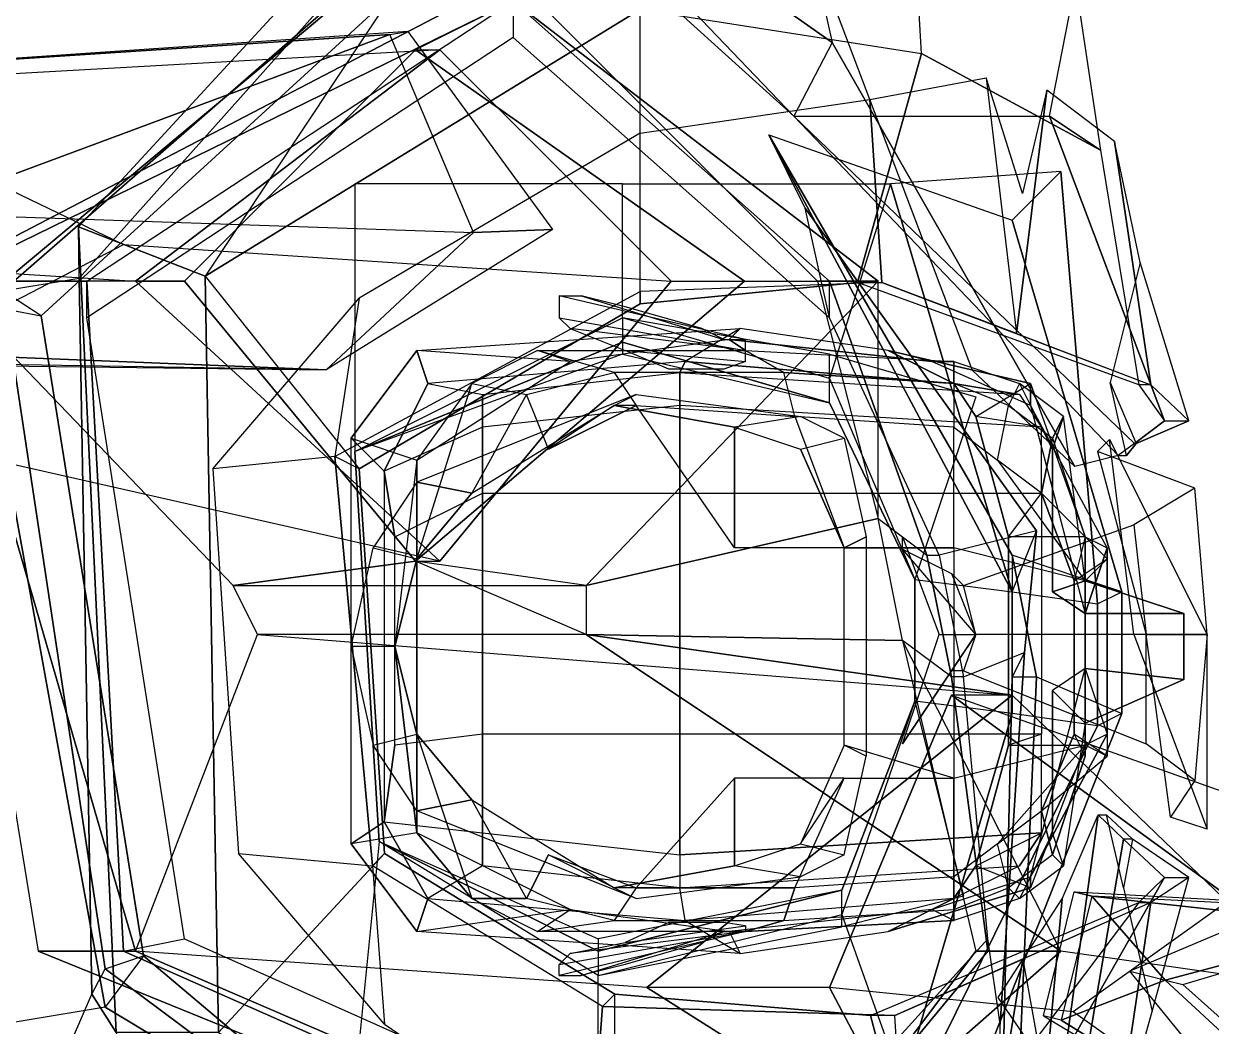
# Model space of a CAD drawing. Extents: x 1102.893 to 1103.621, y 13.654 to 14.249.
# Drawn here: x 1103.0537 to 1103.3645, y 13.8529 to 14.1152 of the extents above; entities that cross this region are included whole.
import ezdxf

# ---------------------------------------------------------------- set-up
doc = ezdxf.new("R2010")
doc.units = 0
doc.layers.get('0').update_dxf_attribs({"linetype": 'CONTINUOUS'})

msp = doc.modelspace()

# ---------------------------------------------------------------- linework, layer by layer
at = {"color": 253}
for points in [[(1102.89266, 14.08972, 0.78839), (1103.04161, 14.04193, 1.08231), (1103.18833, 14.16444, 1.04439), (1103.04799, 14.17622, 0.74012)], [(1103.18833, 14.16444, 1.04439), (1103.04799, 14.17622, 0.74012), (1103.25922, 14.13751, 0.81627), (1103.26527, 14.11027, 0.99198)], [(1103.21509, 14.11887, 1.53058), (1103.23182, 14.16539, 1.5172), (1103.17829, 14.16507, 1.50048), (1103.10119, 14.0491, 1.51402)], [(1103.28869, 14.1074, 1.50717), (1103.28535, 14.16507, 1.50048), (1103.27531, 14.16539, 1.5172), (1103.21509, 14.11887, 1.53058)], [(1103.04161, 14.04193, 1.08231), (1103.05834, 14.03875, 1.13583), (1103.18499, 14.15456, 1.1258), (1103.18833, 14.16444, 1.04439)], [(1103.0483, 14.04528, 1.17263), (1103.06822, 14.04862, 1.34993), (1103.15488, 14.14564, 1.30979), (1103.18499, 14.16444, 1.16929)], [(1103.05834, 14.03875, 1.13583), (1103.0483, 14.04528, 1.17263), (1103.18499, 14.16444, 1.16929), (1103.18499, 14.15456, 1.1258)], [(1103.17829, 14.16507, 1.50048), (1103.10119, 14.0491, 1.51402), (1103.06806, 14.062, 1.44361), (1103.14819, 14.14898, 1.44026)], [(1103.33218, 14.14229, 1.31314), (1103.18499, 14.16444, 1.16929), (1103.25524, 14.091, 1.16259), (1103.32215, 14.091, 1.31648)], [(1103.18499, 14.15456, 1.1258), (1103.18833, 14.16444, 1.04439), (1103.26527, 14.11027, 0.99198), (1103.25524, 14.091, 1.1191)], [(1103.18499, 14.16444, 1.16929), (1103.18499, 14.15456, 1.1258), (1103.25524, 14.091, 1.1191), (1103.25524, 14.091, 1.16259)], [(1103.32549, 14.14898, 1.44361), (1103.33553, 14.08208, 1.43357), (1103.28869, 14.1074, 1.50717), (1103.28535, 14.16507, 1.50048)], [(1103.06822, 14.04862, 1.34993), (1103.06806, 14.062, 1.44361), (1103.14819, 14.14898, 1.44026), (1103.15488, 14.14564, 1.30979)], [(1103.33553, 14.08208, 1.43357), (1103.32215, 14.091, 1.31648), (1103.33218, 14.14229, 1.31314), (1103.32549, 14.14898, 1.44361)], [(1103.25922, 14.13751, 0.81627), (1103.26527, 14.11027, 0.99198), (1103.32884, 13.99932, 0.99549), (1103.30207, 14.02449, 0.88588)], [(1103.10119, 14.0491, 1.51402), (1103.1415, 13.99876, 1.55066), (1103.21509, 14.04193, 1.54062), (1103.21509, 14.11887, 1.53058)], [(1103.21509, 14.04193, 1.54062), (1103.21509, 14.11887, 1.53058), (1103.28869, 14.1074, 1.50717), (1103.27197, 14.04751, 1.52788)], [(1103.26527, 14.11027, 0.99198), (1103.25524, 14.091, 1.1191), (1103.34015, 14.00219, 1.1258), (1103.32884, 13.99932, 0.99549)], [(1103.27197, 14.04751, 1.52788), (1103.28869, 14.1074, 1.50717), (1103.33553, 14.08208, 1.43357), (1103.34556, 14.02066, 1.43357)], [(1103.27834, 14.04751, 1.53425), (1103.27515, 14.0953, 1.52047), (1103.30558, 14.10099, 1.49454), (1103.31354, 14.03409, 1.48391)], [(1103.30558, 14.10099, 1.49454), (1103.31354, 14.03409, 1.48391), (1103.32151, 14.09781, 1.46906), (1103.31514, 14.07073, 1.48499)], [(1103.34875, 14.02066, 1.43357), (1103.33919, 14.08439, 1.43357), (1103.32151, 14.09781, 1.46906), (1103.31354, 14.03409, 1.48391)], [(1103.21509, 14.04512, 1.55336), (1103.21509, 14.08654, 1.53959), (1103.27515, 14.0953, 1.52047), (1103.27834, 14.04751, 1.53425)], [(1103.25524, 14.091, 1.16259), (1103.32215, 14.091, 1.31648), (1103.35225, 14.01127, 1.32652), (1103.34445, 14.00537, 1.17932)], [(1103.25524, 14.091, 1.1191), (1103.25524, 14.091, 1.16259), (1103.34445, 14.00537, 1.17932), (1103.34015, 14.00219, 1.1258)], [(1103.32215, 14.091, 1.31648), (1103.33553, 14.08208, 1.43357), (1103.34556, 14.02066, 1.43357), (1103.35225, 14.01127, 1.32652)], [(1103.07507, 13.85794, 1.07561), (1103.00227, 13.84583, 0.77533), (1102.89266, 14.08972, 0.78839), (1103.04161, 14.04193, 1.08231)], [(1103.1415, 14.04336, 1.5411), (1103.13512, 14.00195, 1.56659), (1103.21509, 14.04512, 1.55336), (1103.21509, 14.08654, 1.53959)], [(1103.33919, 14.08439, 1.43357), (1103.34875, 14.02066, 1.43357), (1103.35863, 14.01127, 1.32652), (1103.34588, 14.05268, 1.32652)], [(1103.1047, 13.85125, 1.5172), (1103.07793, 13.85125, 1.46033), (1103.06806, 14.062, 1.44361), (1103.10119, 14.0491, 1.51402)], [(1103.07793, 13.85125, 1.46033), (1103.07156, 13.86128, 1.35997), (1103.06822, 14.04862, 1.34993), (1103.06806, 14.062, 1.44361)], [(1103.35863, 14.01127, 1.32652), (1103.34588, 14.05268, 1.32652), (1103.33808, 14.0213, 1.17932), (1103.34488, 14.00537, 1.17932)], [(1103.07156, 13.86128, 1.35997), (1103.07507, 13.86797, 1.18936), (1103.0483, 14.04528, 1.17263), (1103.06822, 14.04862, 1.34993)], [(1103.14819, 13.89808, 1.55066), (1103.1047, 13.85125, 1.5172), (1103.10119, 14.0491, 1.51402), (1103.1415, 13.99876, 1.55066)], [(1103.21509, 14.04512, 1.55336), (1103.21509, 14.04193, 1.54062), (1103.27197, 14.04751, 1.52788), (1103.27834, 14.04751, 1.53425)], [(1103.27197, 14.04751, 1.52788), (1103.27834, 14.04751, 1.53425), (1103.34875, 14.02066, 1.43357), (1103.34556, 14.02066, 1.43357)], [(1103.07507, 13.86797, 1.18936), (1103.0851, 13.87132, 1.14587), (1103.05834, 14.03875, 1.13583), (1103.0483, 14.04528, 1.17263)], [(1103.1415, 13.99876, 1.55066), (1103.13512, 14.00195, 1.56659), (1103.21509, 14.04512, 1.55336), (1103.21509, 14.04193, 1.54062)], [(1103.0851, 13.87132, 1.14587), (1103.07507, 13.85794, 1.07561), (1103.04161, 14.04193, 1.08231), (1103.05834, 14.03875, 1.13583)], [(1103.13512, 14.00195, 1.56659), (1103.10326, 13.99876, 1.52835), (1103.1415, 14.04336, 1.5411), (1103.13512, 14.00195, 1.56659)], [(1103.33808, 14.0213, 1.17932), (1103.34488, 14.00537, 1.17932), (1103.34233, 14.00219, 1.1258)], [(1103.34875, 14.02066, 1.43357), (1103.34556, 14.02066, 1.43357), (1103.35225, 14.01127, 1.32652), (1103.35863, 14.01127, 1.32652)], [(1103.35225, 14.01127, 1.32652), (1103.35863, 14.01127, 1.32652), (1103.34488, 14.00537, 1.17932), (1103.34445, 14.00537, 1.17932)], [(1103.34488, 14.00537, 1.17932), (1103.34445, 14.00537, 1.17932), (1103.34015, 14.00219, 1.1258), (1103.34233, 14.00219, 1.1258)], [(1103.13512, 14.00195, 1.56659), (1103.10326, 13.99876, 1.52835), (1103.10995, 13.89808, 1.52835), (1103.145, 13.89489, 1.56659)], [(1103.145, 13.89489, 1.56659), (1103.14819, 13.89808, 1.55066), (1103.1415, 13.99876, 1.55066), (1103.13512, 14.00195, 1.56659)], [(1103.33154, 13.98092, 1.63859), (1103.32868, 13.96945, 1.62999), (1103.32868, 13.9293, 1.62999), (1103.33154, 13.92357, 1.63859)], [(1103.32549, 13.88621, 0.99469), (1103.33489, 13.9082, 1.12914), (1103.31928, 13.79581, 1.1258), (1103.3188, 13.81285, 1.00823)], [(1103.33489, 13.9082, 1.12914), (1103.34158, 13.90182, 1.17932), (1103.32278, 13.79214, 1.17932), (1103.31928, 13.79581, 1.1258)], [(1103.34394, 13.90182, 1.17932), (1103.34158, 13.90182, 1.17932), (1103.33489, 13.9082, 1.12914), (1103.33708, 13.9082, 1.12914)], [(1103.34394, 13.90182, 1.17932), (1103.34158, 13.88908, 1.17932), (1103.33708, 13.9082, 1.12914)], [(1103.34158, 13.90182, 1.17932), (1103.35225, 13.89179, 1.32652), (1103.29873, 13.79772, 1.32986), (1103.32278, 13.79214, 1.17932)], [(1103.35225, 13.89179, 1.32652), (1103.35863, 13.89179, 1.32652), (1103.34394, 13.90182, 1.17932), (1103.34158, 13.90182, 1.17932)], [(1103.34907, 13.85674, 1.32652), (1103.35863, 13.89179, 1.32652), (1103.34394, 13.90182, 1.17932), (1103.34158, 13.88908, 1.17932)], [(1103.2084, 13.79103, 1.53393), (1103.2084, 13.86128, 1.55066), (1103.14819, 13.89808, 1.55066), (1103.1047, 13.85125, 1.5172)], [(1103.10995, 13.89808, 1.52835), (1103.145, 13.89489, 1.56659), (1103.145, 13.89489, 1.56659), (1103.14819, 13.85348, 1.5411)], [(1103.2084, 13.86128, 1.55066), (1103.20522, 13.8581, 1.56021), (1103.145, 13.89489, 1.56659), (1103.14819, 13.89808, 1.55066)], [(1103.145, 13.89489, 1.56659), (1103.14819, 13.85348, 1.5411), (1103.20203, 13.81668, 1.54428), (1103.20522, 13.8581, 1.56021)], [(1103.35225, 13.89179, 1.32652), (1103.34556, 13.88526, 1.43357), (1103.282, 13.80106, 1.43357), (1103.29873, 13.79772, 1.32986)], [(1103.34875, 13.88526, 1.43357), (1103.33919, 13.82154, 1.43357), (1103.34907, 13.85674, 1.32652), (1103.35863, 13.89179, 1.32652)], [(1103.34875, 13.88526, 1.43357), (1103.34556, 13.88526, 1.43357), (1103.35225, 13.89179, 1.32652), (1103.35863, 13.89179, 1.32652)], [(1103.30876, 13.86041, 0.92714), (1103.32549, 13.88621, 0.99469), (1103.3188, 13.81285, 1.00823), (1103.35369, 13.79485, 0.84128)], [(1103.34556, 13.88526, 1.43357), (1103.282, 13.80106, 1.43357), (1103.29204, 13.79294, 1.50717), (1103.27531, 13.85571, 1.53106)], [(1103.34556, 13.88526, 1.43357), (1103.34875, 13.88526, 1.43357), (1103.28168, 13.85571, 1.53743), (1103.27531, 13.85571, 1.53106)], [(1103.33919, 13.82154, 1.43357), (1103.34875, 13.88526, 1.43357), (1103.31522, 13.87048, 1.4855), (1103.32637, 13.80835, 1.46161)], [(1103.2084, 13.77781, 1.09234), (1103.19502, 13.7786, 1.13918), (1103.0851, 13.87132, 1.14587), (1103.07507, 13.85794, 1.07561)], [(1103.19502, 13.7786, 1.13918), (1103.17829, 13.79103, 1.18267), (1103.07507, 13.86797, 1.18936), (1103.0851, 13.87132, 1.14587)], [(1103.28487, 13.80473, 1.51832), (1103.28168, 13.85571, 1.53743), (1103.31522, 13.87048, 1.4855), (1103.30406, 13.80198, 1.49665)], [(1103.30406, 13.80198, 1.49665), (1103.31522, 13.87048, 1.4855), (1103.32637, 13.80835, 1.46161), (1103.31044, 13.83703, 1.48232)], [(1103.17829, 13.79103, 1.18267), (1103.02645, 13.75758, 1.38673), (1103.07156, 13.86128, 1.35997), (1103.07507, 13.86797, 1.18936)], [(1103.07793, 13.85125, 1.46033), (1103.09728, 13.75088, 1.49757), (1103.02645, 13.75758, 1.38673), (1103.07156, 13.86128, 1.35997)], [(1103.28168, 13.85571, 1.53743), (1103.27531, 13.85571, 1.53106), (1103.2084, 13.86128, 1.55066), (1103.20522, 13.8581, 1.56021)], [(1103.27531, 13.85571, 1.53106), (1103.29204, 13.79294, 1.50717), (1103.2084, 13.79103, 1.53393), (1103.2084, 13.86128, 1.55066)], [(1103.19773, 13.77876, 0.73996), (1103.2084, 13.77781, 1.09234), (1103.07507, 13.85794, 1.07561), (1103.00227, 13.84583, 0.77533)], [(1103.20522, 13.8581, 1.56021), (1103.20203, 13.81668, 1.54428), (1103.28487, 13.80473, 1.51832), (1103.28168, 13.85571, 1.53743)]]:
    msp.add_3dface(points, dxfattribs=at)
at = {"color": 8}
for points in [[(1103.1818, 14.12748, 0.92714), (1103.1818, 14.1211, 0.84749), (1103.03205, 14.04783, 0.84112), (1103.02887, 14.04783, 0.93033)], [(1103.1818, 14.1211, 1.01635), (1103.1818, 14.12748, 0.92714), (1103.02887, 14.04783, 0.93033), (1103.07029, 14.04783, 1.02273)], [(1103.27738, 14.04783, 0.83475), (1103.26145, 14.04783, 0.92396), (1103.1818, 14.12748, 0.92714), (1103.1818, 14.1211, 0.84749)], [(1103.26145, 14.04783, 0.92396), (1103.26464, 14.04783, 0.99724), (1103.1818, 14.1211, 1.01635), (1103.1818, 14.12748, 0.92714)], [(1103.1818, 14.1211, 0.84749), (1103.15631, 14.10836, 0.49384), (1103.09578, 14.04783, 0.51933), (1103.03205, 14.04783, 0.84112)], [(1103.07029, 14.03827, 1.07689), (1103.07029, 14.04783, 1.02273), (1103.1818, 14.1211, 1.01635), (1103.1818, 14.11155, 1.06733)], [(1103.24233, 14.04783, 0.51296), (1103.27738, 14.04783, 0.83475), (1103.1818, 14.1211, 0.84749), (1103.15631, 14.10836, 0.49384)], [(1103.1818, 14.1211, 1.01635), (1103.1818, 14.11155, 1.06733), (1103.26464, 14.03827, 1.06096), (1103.26464, 14.04783, 0.99724)], [(1102.97406, 14.10084, 0.03266), (1102.96743, 14.08275, 0.07328), (1103.02366, 14.06564, 0.09956), (1103.14953, 14.11231, 0.01513)], [(1103.14953, 14.11231, 0.01513), (1103.15424, 14.11311, -0.00159), (1102.97406, 14.10084, 0.01832), (1102.97406, 14.10084, 0.03266)], [(1103.02366, 14.06564, 0.09956), (1103.02366, 14.06564, 0.09956), (1103.17147, 14.06057, 0.03106), (1103.14953, 14.11231, 0.01513)], [(1103.17147, 14.06057, 0.03106), (1103.14953, 14.11231, 0.01513), (1103.15424, 14.11311, -0.00159), (1103.19211, 14.06137, -0.00159)], [(1103.16268, 14.10836, 0.47791), (1102.99382, 14.0988, 0.10195), (1102.9301, 14.05738, 0.137), (1103.08303, 14.04783, 0.50658)], [(1103.07985, 14.05738, 0.08602), (1103.22322, 14.04783, 0.41737), (1103.16268, 14.10836, 0.47791), (1102.99382, 14.0988, 0.10195)], [(1103.15631, 14.10836, 0.49384), (1103.16268, 14.10836, 0.47791), (1103.08303, 14.04783, 0.50658), (1103.09578, 14.04783, 0.51933)], [(1103.22322, 14.04783, 0.41737), (1103.24233, 14.04783, 0.51296), (1103.15631, 14.10836, 0.49384), (1103.16268, 14.10836, 0.47791)], [(1103.13291, 14.02465, 0.02549), (1102.97623, 14.03092, 0.07328), (1103.02366, 14.06564, 0.09956), (1103.17147, 14.06057, 0.03106)], [(1103.17147, 14.06057, 0.03106), (1103.19211, 14.06137, -0.00159), (1103.13291, 14.02465, -0.0008), (1103.13291, 14.02465, 0.02549)], [(1103.16268, 13.97455, 0.47791), (1102.99382, 14.01278, 0.10195), (1102.9301, 14.05738, 0.137), (1103.08303, 14.04783, 0.50658)], [(1103.07985, 14.05738, 0.08602), (1103.22322, 14.04783, 0.41737), (1103.16268, 13.97455, 0.47791), (1102.99382, 14.01278, 0.10195)], [(1103.02887, 14.04783, 0.93033), (1103.05754, 13.87259, 0.90484), (1103.08303, 13.87259, 0.81563), (1103.03205, 14.04783, 0.84112)], [(1103.07985, 13.87259, 0.99087), (1103.07029, 14.04783, 1.02273), (1103.02887, 14.04783, 0.93033), (1103.05754, 13.87259, 0.90484)], [(1103.10852, 13.96817, 0.7774), (1103.15631, 13.97455, 0.49384), (1103.09578, 14.04783, 0.51933), (1103.03205, 14.04783, 0.84112)], [(1103.03205, 14.04783, 0.84112), (1103.08303, 13.87259, 0.81563), (1103.11489, 13.95543, 0.7774), (1103.10852, 13.96817, 0.7774)], [(1103.07985, 13.87259, 0.99087), (1103.09578, 13.87578, 1.07052), (1103.07029, 14.03827, 1.07689), (1103.07029, 14.04783, 1.02273)], [(1103.15631, 13.97455, 0.49384), (1103.16268, 13.97455, 0.47791), (1103.08303, 14.04783, 0.50658), (1103.09578, 14.04783, 0.51933)], [(1103.24233, 14.04783, 0.51296), (1103.27738, 14.04783, 0.83475), (1103.20092, 13.96817, 0.7774), (1103.15631, 13.97455, 0.49384)], [(1103.22322, 14.04783, 0.41737), (1103.24233, 14.04783, 0.51296), (1103.15631, 13.97455, 0.49384), (1103.16268, 13.97455, 0.47791)], [(1103.27738, 13.9857, 0.85864), (1103.27738, 14.04783, 0.83475), (1103.20092, 13.96817, 0.7774)], [(1103.27738, 13.9857, 0.85864), (1103.27738, 14.04783, 0.83475), (1103.26145, 14.04783, 0.92396)], [(1103.26145, 14.04783, 0.92396), (1103.27738, 13.9857, 0.85864), (1103.29013, 13.97614, 0.96538), (1103.26464, 14.04783, 0.99724)], [(1103.26464, 14.03827, 1.06096), (1103.26464, 14.04783, 0.99724), (1103.29013, 13.97614, 0.96538), (1103.29331, 13.97614, 1.0514)], [(1103.13291, 14.02465, -0.0008), (1103.13291, 14.02465, 0.02549), (1102.90396, 14.02834, 0.03744), (1102.89925, 14.02754, 0.01832)], [(1102.90396, 14.02834, 0.03744), (1102.97623, 14.03092, 0.07328), (1103.13291, 14.02465, 0.02549)], [(1103.33473, 14.00322, 1.17247), (1103.34747, 13.95543, 1.17247), (1103.34429, 13.95543, 1.11512), (1103.33792, 14.00641, 1.11512)], [(1103.34429, 13.95543, 1.11512), (1103.33792, 14.00641, 1.11512), (1103.36341, 13.95543, 1.06096)], [(1103.36341, 13.95543, 1.29991), (1103.36022, 13.99366, 1.29991), (1103.33473, 14.00322, 1.17247), (1103.34747, 13.95543, 1.17247)], [(1103.34429, 13.9841, 1.43691), (1103.34747, 13.95543, 1.43691), (1103.36341, 13.95543, 1.29991), (1103.36022, 13.99366, 1.29991)], [(1103.28375, 13.95384, 0.85864), (1103.27738, 13.9857, 0.85864), (1103.20092, 13.96817, 0.7774), (1103.20092, 13.95543, 0.7774)], [(1103.29013, 13.97614, 0.96538), (1103.2965, 13.94428, 0.96538), (1103.28375, 13.95384, 0.85864), (1103.27738, 13.9857, 0.85864)], [(1103.30287, 13.95543, 1.52612), (1103.29968, 13.96817, 1.52931), (1103.34429, 13.9841, 1.43691), (1103.34747, 13.95543, 1.43691)], [(1103.28375, 13.98092, 1.57391), (1103.29331, 13.95543, 1.57391), (1103.30287, 13.95543, 1.56117), (1103.28375, 13.97773, 1.56117)], [(1103.30287, 13.95543, 1.56117), (1103.28375, 13.97773, 1.56117), (1103.2965, 13.97136, 1.53568), (1103.30287, 13.95543, 1.53887)], [(1103.29013, 13.97614, 0.96538), (1103.29331, 13.97614, 1.0514), (1103.29968, 13.94428, 1.04821), (1103.2965, 13.94428, 0.96538)], [(1103.20092, 13.95543, 0.7774), (1103.15631, 13.97455, 0.49384), (1103.10852, 13.96817, 0.7774), (1103.20092, 13.96817, 0.7774)], [(1103.2965, 13.97136, 1.53568), (1103.30287, 13.95543, 1.53887), (1103.30287, 13.95543, 1.52612), (1103.29968, 13.96817, 1.52931)], [(1103.20092, 13.95543, 0.7774), (1103.11489, 13.95543, 0.7774), (1103.10852, 13.96817, 0.7774), (1103.20092, 13.96817, 0.7774)], [(1103.11489, 13.95543, 0.7774), (1103.31243, 13.9395, 0.49703), (1103.21685, 13.86303, 0.53844), (1103.08303, 13.87259, 0.81563)], [(1103.31243, 13.9395, 0.49703), (1103.20092, 13.95543, 0.7774), (1103.11489, 13.95543, 0.7774), (1103.31243, 13.9395, 0.49703)], [(1103.39208, 13.86303, 0.50021), (1103.32517, 13.87259, 0.81563), (1103.20092, 13.95543, 0.7774), (1103.31243, 13.9395, 0.49703)], [(1103.20092, 13.95543, 0.7774), (1103.20092, 13.95543, 0.7774), (1103.32517, 13.87259, 0.81563), (1103.28375, 13.95384, 0.85864)], [(1103.30287, 13.95543, 1.56117), (1103.28375, 13.92676, 1.56117), (1103.2965, 13.94587, 1.53568), (1103.30287, 13.95543, 1.53887)], [(1103.28375, 13.92676, 1.57391), (1103.29331, 13.95543, 1.57391), (1103.30287, 13.95543, 1.56117), (1103.28375, 13.92676, 1.56117)], [(1103.28375, 13.95384, 0.85864), (1103.30287, 13.87259, 0.90484), (1103.30606, 13.87259, 0.97812), (1103.2965, 13.94428, 0.96538)], [(1103.32517, 13.87259, 0.81563), (1103.28375, 13.95384, 0.85864), (1103.30287, 13.87259, 0.90484)], [(1103.2965, 13.94587, 1.53568), (1103.30287, 13.95543, 1.53887), (1103.30287, 13.95543, 1.52612), (1103.29968, 13.94587, 1.52931)], [(1103.30287, 13.95543, 1.52612), (1103.29968, 13.94587, 1.52931), (1103.34747, 13.92676, 1.43691), (1103.34747, 13.95543, 1.43691)], [(1103.35385, 13.90764, 1.17247), (1103.34747, 13.95543, 1.17247), (1103.34429, 13.95543, 1.11512), (1103.36341, 13.90445, 1.11512)], [(1103.34429, 13.95543, 1.11512), (1103.36341, 13.90445, 1.11512), (1103.36341, 13.95543, 1.06096)], [(1103.36341, 13.95543, 1.29991), (1103.36022, 13.9172, 1.29991), (1103.35385, 13.90764, 1.17247), (1103.34747, 13.95543, 1.17247)], [(1103.34747, 13.92676, 1.43691), (1103.34747, 13.95543, 1.43691), (1103.36341, 13.95543, 1.29991), (1103.36022, 13.9172, 1.29991)], [(1103.29968, 13.94428, 1.04821), (1103.2965, 13.94428, 0.96538), (1103.30606, 13.87259, 0.97812), (1103.30606, 13.87578, 1.0514)], [(1103.31243, 13.9395, 0.49703), (1103.2965, 13.9395, 0.48428), (1103.26464, 13.86303, 0.34409), (1103.21685, 13.86303, 0.53844)], [(1103.2965, 13.9395, 0.48428), (1103.39527, 13.90445, 0.09558), (1103.32836, 13.85666, 0.07647), (1103.26464, 13.86303, 0.34409)], [(1103.47173, 13.85666, 0.12744), (1103.40164, 13.86303, 0.46198), (1103.2965, 13.9395, 0.48428), (1103.39527, 13.90445, 0.09558)], [(1103.40164, 13.86303, 0.46198), (1103.39208, 13.86303, 0.50021), (1103.31243, 13.9395, 0.49703), (1103.2965, 13.9395, 0.48428)], [(1103.33328, 13.88697, 0.03425), (1103.32524, 13.85449, 0.03425), (1103.3206, 13.85564, 0.01513), (1103.32864, 13.88812, 0.01513)], [(1103.35245, 13.86499, 0.08443), (1103.35245, 13.86499, 0.08443), (1103.33328, 13.88697, 0.03425), (1103.32524, 13.85449, 0.03425)], [(1103.56511, 13.87528, 0.01513), (1103.56511, 13.87528, 0.04142), (1103.33328, 13.88697, 0.03425), (1103.32864, 13.88812, 0.01513)], [(1103.33328, 13.88697, 0.03425), (1103.35245, 13.86499, 0.08443), (1103.40516, 13.87902, 0.07009), (1103.33328, 13.88697, 0.03425)], [(1103.33328, 13.88697, 0.03425), (1103.40516, 13.87902, 0.07009), (1103.56511, 13.87528, 0.04142)], [(1103.34317, 13.86729, 0.18479), (1103.35709, 13.86384, 0.09877), (1103.40227, 13.87728, 0.08921), (1103.38718, 13.88593, 0.18957)], [(1103.40227, 13.87728, 0.08921), (1103.40516, 13.87902, 0.07009), (1103.35245, 13.86499, 0.08443), (1103.35709, 13.86384, 0.09877)], [(1103.24552, 13.80887, 1.06414), (1103.24552, 13.79931, 0.97812), (1103.07985, 13.87259, 0.99087), (1103.09578, 13.87578, 1.07052)], [(1103.30606, 13.87259, 0.97812), (1103.30606, 13.87578, 1.0514), (1103.24552, 13.80887, 1.06414), (1103.24552, 13.79931, 0.97812)], [(1103.24552, 13.79931, 0.97812), (1103.24552, 13.79613, 0.91121), (1103.05754, 13.87259, 0.90484), (1103.07985, 13.87259, 0.99087)], [(1103.24552, 13.79613, 0.91121), (1103.24552, 13.8025, 0.81245), (1103.08303, 13.87259, 0.81563), (1103.05754, 13.87259, 0.90484)], [(1103.24552, 13.8025, 0.81245), (1103.31243, 13.8025, 0.49703), (1103.21685, 13.86303, 0.53844), (1103.08303, 13.87259, 0.81563)], [(1103.30287, 13.87259, 0.90484), (1103.30606, 13.87259, 0.97812), (1103.24552, 13.79931, 0.97812), (1103.24552, 13.79613, 0.91121)], [(1103.32517, 13.87259, 0.81563), (1103.30287, 13.87259, 0.90484), (1103.24552, 13.79613, 0.91121), (1103.24552, 13.8025, 0.81245)], [(1103.39208, 13.86303, 0.50021), (1103.32517, 13.87259, 0.81563), (1103.24552, 13.8025, 0.81245), (1103.31243, 13.8025, 0.49703)], [(1103.34317, 13.86729, 0.18479), (1103.35709, 13.86384, 0.09877), (1103.39136, 13.8332, 0.08921), (1103.3734, 13.83026, 0.18957)], [(1103.35245, 13.86499, 0.08443), (1103.32524, 13.85449, 0.03425), (1103.39779, 13.80946, 0.02947), (1103.39253, 13.82799, 0.07009)], [(1103.39136, 13.8332, 0.08921), (1103.39253, 13.82799, 0.07009), (1103.35245, 13.86499, 0.08443), (1103.35709, 13.86384, 0.09877)], [(1103.31243, 13.8025, 0.49703), (1103.2965, 13.8025, 0.48428), (1103.26464, 13.86303, 0.34409), (1103.21685, 13.86303, 0.53844)], [(1103.2965, 13.8025, 0.48428), (1103.39527, 13.80887, 0.09558), (1103.32836, 13.85666, 0.07647), (1103.26464, 13.86303, 0.34409)], [(1103.47173, 13.85666, 0.12744), (1103.40164, 13.86303, 0.46198), (1103.2965, 13.8025, 0.48428), (1103.39527, 13.80887, 0.09558)], [(1103.40164, 13.86303, 0.46198), (1103.39208, 13.86303, 0.50021), (1103.31243, 13.8025, 0.49703), (1103.2965, 13.8025, 0.48428)], [(1103.39779, 13.80946, 0.01513), (1103.39779, 13.80946, 0.02947), (1103.32524, 13.85449, 0.03425), (1103.3206, 13.85564, 0.01513)]]:
    msp.add_3dface(points, dxfattribs=at)
at = {"color": 7}
for points in [[(1103.24871, 14.08606, 1.16929), (1103.31243, 14.06376, 1.31584), (1103.3411, 13.96658, 1.3254), (1103.31243, 13.97614, 1.18522)], [(1103.25827, 14.06694, 1.07052), (1103.24871, 14.08606, 1.12787), (1103.31243, 13.96658, 1.13424), (1103.3188, 13.98251, 1.07689)], [(1103.24871, 14.08606, 1.12787), (1103.24871, 14.08606, 1.16929), (1103.31243, 13.97614, 1.18522), (1103.31243, 13.96658, 1.13424)], [(1103.32517, 14.0765, 1.42736), (1103.28057, 14.07331, 1.49745), (1103.31243, 13.96658, 1.49745), (1103.33473, 13.96339, 1.42736)], [(1103.31243, 14.06376, 1.31584), (1103.32517, 14.0765, 1.42736), (1103.33473, 13.96339, 1.42736), (1103.3411, 13.96658, 1.3254)], [(1103.21047, 14.03827, 1.52931), (1103.21047, 14.07331, 1.51975), (1103.14038, 14.07331, 1.49745), (1103.14038, 14.00322, 1.53887)], [(1103.21047, 14.03827, 1.52931), (1103.21047, 14.07331, 1.51975), (1103.28057, 14.07331, 1.49745), (1103.26464, 14.02234, 1.52931)], [(1103.28057, 14.07331, 1.49745), (1103.26464, 14.02234, 1.52931), (1103.28694, 13.96977, 1.52931), (1103.31243, 13.96658, 1.49745)], [(1103.26464, 14.03827, 1.06096), (1103.25827, 14.06694, 1.07052), (1103.3188, 13.98251, 1.07689), (1103.29331, 13.97614, 1.0514)], [(1103.14038, 14.00322, 1.58985), (1103.14038, 14.00322, 1.54843), (1103.21047, 14.03827, 1.54205), (1103.21047, 14.02871, 1.58666)], [(1103.21047, 14.03827, 1.52931), (1103.21047, 14.0319, 1.5548), (1103.14038, 14.00322, 1.54843), (1103.14038, 14.00322, 1.53887)], [(1103.21047, 14.03827, 1.54205), (1103.21047, 14.02871, 1.58666), (1103.26464, 14.01596, 1.58347), (1103.26464, 14.02871, 1.5325)], [(1103.26464, 14.01596, 1.54843), (1103.26464, 14.02234, 1.52931), (1103.21047, 14.03827, 1.52931), (1103.21047, 14.0319, 1.5548)], [(1103.14038, 14.00322, 1.58985), (1103.14038, 14.00322, 1.54843), (1103.21047, 14.0319, 1.5548), (1103.21047, 14.02871, 1.58666)], [(1103.21047, 14.0319, 1.5548), (1103.21047, 14.02871, 1.58666), (1103.26464, 14.01596, 1.58347), (1103.26464, 14.01596, 1.54843)], [(1103.26464, 14.01596, 1.58347), (1103.26464, 14.02871, 1.5325), (1103.30287, 14.01756, 1.51975), (1103.28694, 13.96977, 1.58029)], [(1103.28694, 13.96977, 1.52931), (1103.28694, 13.96977, 1.54843), (1103.26464, 14.01596, 1.54843), (1103.26464, 14.02234, 1.52931)], [(1103.26464, 14.01596, 1.58347), (1103.26464, 14.01596, 1.54843), (1103.28694, 13.96977, 1.54843), (1103.28694, 13.96977, 1.58029)], [(1103.14675, 13.90127, 1.54843), (1103.14675, 13.90127, 1.58985), (1103.14038, 14.00322, 1.58985), (1103.14038, 14.00322, 1.54843)], [(1103.14038, 14.00322, 1.54843), (1103.14038, 14.00322, 1.53887), (1103.14675, 13.90127, 1.53887), (1103.14675, 13.90127, 1.54843)], [(1103.3188, 13.98251, 1.07689), (1103.29331, 13.97614, 1.0514), (1103.29968, 13.94428, 1.04821), (1103.31561, 13.95065, 1.06096)], [(1103.31243, 13.96658, 1.13424), (1103.3188, 13.98251, 1.07689), (1103.31561, 13.95065, 1.06096), (1103.31243, 13.94428, 1.13742)], [(1103.3411, 13.96658, 1.3254), (1103.31243, 13.97614, 1.18522), (1103.3188, 13.94428, 1.18522), (1103.3411, 13.93472, 1.3254)], [(1103.31243, 13.97614, 1.18522), (1103.31243, 13.96658, 1.13424), (1103.31243, 13.94428, 1.13742), (1103.3188, 13.94428, 1.18522)], [(1103.28694, 13.96977, 1.54843), (1103.28694, 13.96977, 1.58029), (1103.28694, 13.93791, 1.58029), (1103.28694, 13.93791, 1.54843)], [(1103.28694, 13.96977, 1.52931), (1103.31243, 13.96658, 1.49745), (1103.31243, 13.93472, 1.49745), (1103.28694, 13.93791, 1.52931)], [(1103.28694, 13.93791, 1.54843), (1103.28694, 13.93791, 1.52931), (1103.28694, 13.96977, 1.52931), (1103.28694, 13.96977, 1.54843)], [(1103.31243, 13.96658, 1.49745), (1103.33473, 13.96339, 1.42736), (1103.33473, 13.93153, 1.42736), (1103.31243, 13.93472, 1.49745)], [(1103.33473, 13.96339, 1.42736), (1103.3411, 13.96658, 1.3254), (1103.3411, 13.93472, 1.3254), (1103.33473, 13.93153, 1.42736)], [(1103.29968, 13.94428, 1.04821), (1103.31561, 13.95065, 1.06096), (1103.30924, 13.85348, 1.07689), (1103.30606, 13.87578, 1.0514)], [(1103.31561, 13.95065, 1.06096), (1103.31243, 13.94428, 1.13742), (1103.30924, 13.80887, 1.13424), (1103.30924, 13.85348, 1.07689)], [(1103.3188, 13.94428, 1.18522), (1103.3411, 13.93472, 1.3254), (1103.29013, 13.80568, 1.32859), (1103.31243, 13.79931, 1.18522)], [(1103.31243, 13.94428, 1.13742), (1103.3188, 13.94428, 1.18522), (1103.31243, 13.79931, 1.18522), (1103.30924, 13.80887, 1.13424)], [(1103.28694, 13.93791, 1.58029), (1103.28694, 13.93791, 1.54843), (1103.26782, 13.88852, 1.54843), (1103.26782, 13.88852, 1.58347)], [(1103.28694, 13.93791, 1.58029), (1103.29968, 13.88693, 1.51975), (1103.26782, 13.87896, 1.5325), (1103.26782, 13.88852, 1.58347)], [(1103.31243, 13.93472, 1.49745), (1103.28694, 13.93791, 1.52931), (1103.26782, 13.88215, 1.52931), (1103.28375, 13.83755, 1.49745)], [(1103.26782, 13.88215, 1.52931), (1103.26782, 13.88852, 1.54843), (1103.28694, 13.93791, 1.54843), (1103.28694, 13.93791, 1.52931)], [(1103.33473, 13.93153, 1.42736), (1103.31243, 13.93472, 1.49745), (1103.28375, 13.83755, 1.49745), (1103.2742, 13.80887, 1.42736)], [(1103.3411, 13.93472, 1.3254), (1103.33473, 13.93153, 1.42736), (1103.2742, 13.80887, 1.42736), (1103.29013, 13.80568, 1.32859)], [(1103.14675, 13.90127, 1.53887), (1103.14038, 13.83755, 1.49745), (1103.2041, 13.83755, 1.52294), (1103.2041, 13.86622, 1.53887)], [(1103.2041, 13.87578, 1.58666), (1103.2041, 13.87259, 1.55161), (1103.14675, 13.90127, 1.54843), (1103.14675, 13.90127, 1.58985)], [(1103.2041, 13.87578, 1.58666), (1103.2041, 13.86622, 1.53887), (1103.14675, 13.90127, 1.54843), (1103.14675, 13.90127, 1.58985)], [(1103.14675, 13.90127, 1.53887), (1103.14675, 13.90127, 1.54843), (1103.2041, 13.87259, 1.55161), (1103.2041, 13.86622, 1.53887)], [(1103.26782, 13.88852, 1.54843), (1103.26782, 13.88852, 1.58347), (1103.2041, 13.87578, 1.58666), (1103.2041, 13.87259, 1.55161)], [(1103.26782, 13.87896, 1.5325), (1103.26782, 13.88852, 1.58347), (1103.2041, 13.87578, 1.58666), (1103.2041, 13.86622, 1.53887)], [(1103.2041, 13.87259, 1.55161), (1103.2041, 13.86622, 1.53887), (1103.26782, 13.88215, 1.52931), (1103.26782, 13.88852, 1.54843)], [(1103.26782, 13.88215, 1.52931), (1103.28375, 13.83755, 1.49745), (1103.2041, 13.83755, 1.52294), (1103.2041, 13.86622, 1.53887)]]:
    msp.add_3dface(points, dxfattribs=at)
at = {"color": 0, "linetype": 'BYBLOCK'}
for points in [[(1103.24265, 14.03253, 1.70741), (1103.19391, 14.044, 1.70741), (1103.19391, 14.03827, 1.69307), (1103.24265, 14.02966, 1.69307)], [(1103.19964, 14.044, 1.71888), (1103.23692, 14.03253, 1.71601), (1103.24265, 14.03253, 1.70741), (1103.19391, 14.044, 1.70741)], [(1103.23118, 14.0354, 1.72462), (1103.21111, 14.04113, 1.72462), (1103.19964, 14.044, 1.71888), (1103.23692, 14.03253, 1.71601)], [(1103.19391, 14.03827, 1.69307), (1103.24265, 14.02966, 1.69307), (1103.24265, 14.02966, 1.6816), (1103.19677, 14.0354, 1.6816)], [(1103.24265, 14.02966, 1.6816), (1103.19677, 14.0354, 1.6816), (1103.21111, 14.02966, 1.66727), (1103.24265, 14.0268, 1.66727)], [(1103.23835, 14.03253, 1.72175), (1103.2914, 14.0268, 1.71601), (1103.27993, 14.02966, 1.74469), (1103.24122, 14.0354, 1.74469)], [(1103.18817, 14.02966, 1.68447), (1103.24265, 14.02966, 1.68447), (1103.23835, 14.03253, 1.72175), (1103.19677, 14.0268, 1.72175)], [(1103.24265, 14.02966, 1.68447), (1103.29714, 14.0268, 1.68447), (1103.2914, 14.0268, 1.71601), (1103.23835, 14.03253, 1.72175)], [(1103.25269, 14.02393, 1.6558), (1103.20824, 14.02393, 1.6558), (1103.18817, 14.02966, 1.68447), (1103.24265, 14.02966, 1.68447)], [(1103.21111, 14.02966, 1.66727), (1103.24265, 14.0268, 1.66727), (1103.23692, 14.02482, 1.65866), (1103.22258, 14.02482, 1.65866)], [(1103.29714, 14.02106, 1.6558), (1103.25269, 14.02393, 1.6558), (1103.24265, 14.02966, 1.68447), (1103.29714, 14.0268, 1.68447)], [(1103.27993, 14.02966, 1.74469), (1103.29714, 14.02106, 1.78483), (1103.30287, 14.01246, 1.7963), (1103.31721, 14.02106, 1.74469)], [(1103.31721, 14.01533, 1.71601), (1103.2914, 14.0268, 1.71601), (1103.27993, 14.02966, 1.74469), (1103.31721, 14.02106, 1.74469)], [(1103.29714, 14.0268, 1.68447), (1103.31434, 14.02106, 1.68447), (1103.31721, 14.01533, 1.71601), (1103.2914, 14.0268, 1.71601)], [(1103.31147, 14.01533, 1.6558), (1103.29714, 14.02106, 1.6558), (1103.29714, 14.0268, 1.68447), (1103.31434, 14.02106, 1.68447)], [(1103.21398, 14.01533, 1.62139), (1103.19104, 14.00386, 1.62139), (1103.1853, 14.0182, 1.6558), (1103.20824, 14.02393, 1.6558)], [(1103.21398, 14.01533, 1.62139), (1103.25556, 14.01246, 1.62139), (1103.25269, 14.02393, 1.6558), (1103.20824, 14.02393, 1.6558)], [(1103.25269, 14.02393, 1.6558), (1103.29714, 14.02106, 1.6558), (1103.29714, 14.00959, 1.62139), (1103.25556, 14.01246, 1.62139)], [(1103.15663, 13.97518, 1.56404), (1103.17097, 14.02106, 1.67587), (1103.15663, 14.00099, 1.69307), (1103.15089, 13.95224, 1.56404)], [(1103.1853, 14.0182, 1.6558), (1103.17097, 13.99239, 1.56404), (1103.15663, 13.97518, 1.56404), (1103.17097, 14.02106, 1.67587)], [(1103.29714, 14.00959, 1.62139), (1103.3086, 14.00099, 1.62139), (1103.31147, 14.01533, 1.6558), (1103.29714, 14.02106, 1.6558)], [(1103.30287, 14.01246, 1.7963), (1103.31721, 14.02106, 1.74469), (1103.33154, 13.98092, 1.75042), (1103.31147, 13.98092, 1.7963)], [(1103.32581, 14.01246, 1.67587), (1103.31434, 14.02106, 1.68447), (1103.31147, 14.01533, 1.6558), (1103.32294, 14.00673, 1.6558)], [(1103.31721, 14.01533, 1.71601), (1103.32294, 14.00386, 1.70741), (1103.32581, 14.01246, 1.67587), (1103.31434, 14.02106, 1.68447)], [(1103.31721, 14.01533, 1.71601), (1103.31721, 14.02106, 1.74469), (1103.33154, 13.98092, 1.75042), (1103.33728, 13.97805, 1.72175)], [(1103.20824, 14.01533, 1.56404), (1103.21398, 14.0182, 1.53536), (1103.15663, 13.99526, 1.53536), (1103.17097, 13.99239, 1.56404)], [(1103.20824, 14.01533, 1.56404), (1103.19104, 14.00386, 1.62139), (1103.1853, 14.0182, 1.6558), (1103.17097, 13.99239, 1.56404)], [(1103.25699, 14.01246, 1.53536), (1103.23979, 14.00959, 1.56404), (1103.20824, 14.01533, 1.56404), (1103.21398, 14.0182, 1.53536)], [(1103.21398, 14.01533, 1.62139), (1103.20824, 14.01533, 1.56404), (1103.20824, 14.01533, 1.56404), (1103.19104, 14.00386, 1.62139)], [(1103.23979, 14.00959, 1.56404), (1103.23979, 13.97805, 1.60418), (1103.21398, 14.01533, 1.62139), (1103.20824, 14.01533, 1.56404)], [(1103.21398, 14.01533, 1.62139), (1103.25556, 14.01246, 1.62139), (1103.26846, 13.97805, 1.60132), (1103.23979, 13.97805, 1.60418)], [(1103.31147, 14.01533, 1.6558), (1103.32294, 14.00673, 1.6558), (1103.32007, 13.99239, 1.62425), (1103.3086, 14.00099, 1.62139)], [(1103.33154, 13.96085, 1.71315), (1103.33728, 13.97805, 1.72175), (1103.31721, 14.01533, 1.71601), (1103.33154, 13.96085, 1.71315)], [(1103.25699, 14.00386, 1.56404), (1103.26846, 14.00673, 1.53536), (1103.25699, 14.01246, 1.53536), (1103.23979, 14.00959, 1.56404)], [(1103.29714, 14.00959, 1.62139), (1103.25556, 14.01246, 1.62139), (1103.26846, 13.97805, 1.60132), (1103.29714, 13.97805, 1.59845)], [(1103.32294, 14.00386, 1.70741), (1103.32294, 13.96658, 1.69881), (1103.33154, 13.96945, 1.65866), (1103.32581, 14.01246, 1.67587)], [(1103.32581, 14.01246, 1.67587), (1103.32294, 14.00673, 1.6558), (1103.33154, 13.98092, 1.63859), (1103.33154, 13.96945, 1.65866)], [(1103.25699, 14.00386, 1.56404), (1103.26846, 13.97805, 1.60132), (1103.23979, 13.97805, 1.60418), (1103.23979, 14.00959, 1.56404)], [(1103.2742, 13.98092, 1.53536), (1103.26846, 13.97805, 1.56404), (1103.25699, 14.00386, 1.56404), (1103.26846, 14.00673, 1.53536)], [(1103.33154, 13.96945, 1.59558), (1103.29714, 13.97805, 1.59845), (1103.29714, 14.00959, 1.62139), (1103.3086, 14.00099, 1.62139)], [(1103.32294, 14.00673, 1.6558), (1103.33154, 13.98092, 1.63859), (1103.32868, 13.96945, 1.62999), (1103.32007, 13.99239, 1.62425)], [(1103.29714, 13.97805, 1.59845), (1103.26846, 13.97805, 1.56404), (1103.25699, 14.00386, 1.56404), (1103.26846, 13.97805, 1.60132)], [(1103.15663, 14.00099, 1.69307), (1103.15089, 13.95224, 1.56404), (1103.15663, 13.9035, 1.69307), (1103.15663, 14.00099, 1.69307)], [(1103.33728, 13.97518, 1.60992), (1103.32007, 13.99239, 1.62425), (1103.3086, 14.00099, 1.62139), (1103.33154, 13.96945, 1.59558)], [(1103.17097, 13.99239, 1.56404), (1103.15663, 13.99526, 1.53536), (1103.14516, 13.97805, 1.53536), (1103.15663, 13.97518, 1.56404)], [(1103.32868, 13.96945, 1.62999), (1103.32868, 13.96945, 1.62999), (1103.33728, 13.97518, 1.60992), (1103.32007, 13.99239, 1.62425)], [(1103.26846, 13.92644, 1.56404), (1103.26846, 13.97805, 1.56404), (1103.2742, 13.98092, 1.53536), (1103.2742, 13.92357, 1.53536)], [(1103.33154, 13.98092, 1.75042), (1103.31147, 13.98092, 1.7963), (1103.31147, 13.92644, 1.7963), (1103.33154, 13.92644, 1.75042)], [(1103.33154, 13.96945, 1.65866), (1103.33154, 13.98092, 1.63859), (1103.33154, 13.92357, 1.63859), (1103.33154, 13.93217, 1.65866)], [(1103.33154, 13.98092, 1.75042), (1103.33728, 13.97805, 1.72175), (1103.33728, 13.9293, 1.72175), (1103.33154, 13.92644, 1.75042)], [(1103.14516, 13.97805, 1.53536), (1103.15663, 13.97518, 1.56404), (1103.15089, 13.95224, 1.56404), (1103.13943, 13.95224, 1.53536)], [(1103.29714, 13.97805, 1.59845), (1103.29714, 13.91783, 1.59845), (1103.26846, 13.92644, 1.56404), (1103.26846, 13.97805, 1.56404)], [(1103.29714, 13.91783, 1.59845), (1103.33154, 13.92644, 1.59558), (1103.33154, 13.96945, 1.59558), (1103.29714, 13.97805, 1.59845)], [(1103.33728, 13.97805, 1.72175), (1103.33154, 13.96085, 1.71315), (1103.33154, 13.94651, 1.71315), (1103.33728, 13.9293, 1.72175)], [(1103.32868, 13.96945, 1.62999), (1103.33728, 13.97518, 1.60992), (1103.33728, 13.92357, 1.60992), (1103.32868, 13.9293, 1.62999)], [(1103.33728, 13.97518, 1.60992), (1103.33728, 13.92357, 1.60992), (1103.33154, 13.92644, 1.59558), (1103.33154, 13.96945, 1.59558)], [(1103.33154, 13.96085, 1.71315), (1103.35735, 13.96085, 1.6644), (1103.33154, 13.96945, 1.65866), (1103.32294, 13.96658, 1.69881)], [(1103.35735, 13.96085, 1.6644), (1103.35735, 13.94364, 1.6644), (1103.33154, 13.93217, 1.65866), (1103.33154, 13.96945, 1.65866)], [(1103.33154, 13.96085, 1.71315), (1103.33154, 13.94651, 1.71315), (1103.35735, 13.94364, 1.6644), (1103.35735, 13.96085, 1.6644)], [(1103.14516, 13.92644, 1.53536), (1103.15663, 13.9293, 1.56404), (1103.15089, 13.95224, 1.56404), (1103.13943, 13.95224, 1.53536)], [(1103.15663, 13.9293, 1.56404), (1103.17097, 13.88629, 1.67587), (1103.15663, 13.9035, 1.69307), (1103.15089, 13.95224, 1.56404)], [(1103.33154, 13.94651, 1.71315), (1103.33728, 13.9293, 1.72175), (1103.31721, 13.89203, 1.71601), (1103.33154, 13.94651, 1.71315)], [(1103.33154, 13.94651, 1.71315), (1103.32294, 13.94077, 1.69881), (1103.33154, 13.93217, 1.65866), (1103.35735, 13.94364, 1.6644)], [(1103.32294, 13.94077, 1.69881), (1103.33154, 13.93217, 1.65866), (1103.32581, 13.89489, 1.67587), (1103.32294, 13.9035, 1.70741)], [(1103.33154, 13.93217, 1.65866), (1103.32581, 13.89489, 1.67587), (1103.32294, 13.89776, 1.6558), (1103.33154, 13.92357, 1.63859)], [(1103.17097, 13.9121, 1.56404), (1103.15663, 13.90923, 1.53536), (1103.14516, 13.92644, 1.53536), (1103.15663, 13.9293, 1.56404)], [(1103.1853, 13.88629, 1.6558), (1103.17097, 13.9121, 1.56404), (1103.15663, 13.9293, 1.56404), (1103.17097, 13.88629, 1.67587)], [(1103.33728, 13.9293, 1.72175), (1103.33154, 13.92644, 1.75042), (1103.31721, 13.88916, 1.74469), (1103.31721, 13.89203, 1.71601)], [(1103.33154, 13.92357, 1.63859), (1103.32294, 13.89776, 1.6558), (1103.32007, 13.90923, 1.62425), (1103.32868, 13.9293, 1.62999)], [(1103.32868, 13.9293, 1.62999), (1103.32868, 13.9293, 1.62999), (1103.32007, 13.90923, 1.62425), (1103.33728, 13.92357, 1.60992)], [(1103.2742, 13.92357, 1.53536), (1103.26846, 13.92644, 1.56404), (1103.25699, 13.90063, 1.56404), (1103.26846, 13.89776, 1.53536)], [(1103.29714, 13.91783, 1.59845), (1103.26846, 13.92644, 1.56404), (1103.25699, 13.90063, 1.56404), (1103.26846, 13.91783, 1.60132)], [(1103.3086, 13.90063, 1.62139), (1103.29714, 13.89203, 1.62139), (1103.29714, 13.91783, 1.59845), (1103.33154, 13.92644, 1.59558)], [(1103.31147, 13.92644, 1.7963), (1103.33154, 13.92644, 1.75042), (1103.31721, 13.88916, 1.74469), (1103.30287, 13.89489, 1.7963)], [(1103.32007, 13.90923, 1.62425), (1103.33728, 13.92357, 1.60992), (1103.33154, 13.92644, 1.59558), (1103.3086, 13.90063, 1.62139)], [(1103.23979, 13.89489, 1.56404), (1103.23979, 13.91783, 1.60418), (1103.21398, 13.88916, 1.62139), (1103.20824, 13.88916, 1.56404)], [(1103.26846, 13.91783, 1.60132), (1103.23979, 13.91783, 1.60418), (1103.21398, 13.88916, 1.62139), (1103.25556, 13.88916, 1.62139)], [(1103.25699, 13.90063, 1.56404), (1103.26846, 13.91783, 1.60132), (1103.23979, 13.91783, 1.60418), (1103.23979, 13.89489, 1.56404)], [(1103.29714, 13.91783, 1.59845), (1103.29714, 13.89203, 1.62139), (1103.25556, 13.88916, 1.62139), (1103.26846, 13.91783, 1.60132)], [(1103.20824, 13.88916, 1.56404), (1103.21398, 13.88629, 1.53536), (1103.15663, 13.90923, 1.53536), (1103.17097, 13.9121, 1.56404)], [(1103.20824, 13.88916, 1.56404), (1103.19104, 13.89776, 1.62139), (1103.1853, 13.88629, 1.6558), (1103.17097, 13.9121, 1.56404)], [(1103.32294, 13.89776, 1.6558), (1103.31147, 13.88916, 1.6558), (1103.3086, 13.90063, 1.62139), (1103.32007, 13.90923, 1.62425)], [(1103.32294, 13.9035, 1.70741), (1103.31721, 13.89203, 1.71601), (1103.31434, 13.88629, 1.68447), (1103.32581, 13.89489, 1.67587)], [(1103.25699, 13.90063, 1.56404), (1103.26846, 13.89776, 1.53536), (1103.25699, 13.89203, 1.53536), (1103.23979, 13.89489, 1.56404)], [(1103.29714, 13.88342, 1.6558), (1103.31147, 13.88916, 1.6558), (1103.3086, 13.90063, 1.62139), (1103.29714, 13.89203, 1.62139)], [(1103.20824, 13.88056, 1.6558), (1103.1853, 13.88629, 1.6558), (1103.19104, 13.89776, 1.62139), (1103.21398, 13.88916, 1.62139)], [(1103.21398, 13.88916, 1.62139), (1103.20824, 13.88916, 1.56404), (1103.20824, 13.88916, 1.56404), (1103.19104, 13.89776, 1.62139)], [(1103.25699, 13.89203, 1.53536), (1103.23979, 13.89489, 1.56404), (1103.20824, 13.88916, 1.56404), (1103.21398, 13.88629, 1.53536)], [(1103.31721, 13.88916, 1.74469), (1103.30287, 13.89489, 1.7963), (1103.29714, 13.88629, 1.78483), (1103.27993, 13.87769, 1.74469)], [(1103.31434, 13.88629, 1.68447), (1103.32581, 13.89489, 1.67587), (1103.32294, 13.89776, 1.6558), (1103.31147, 13.88916, 1.6558)], [(1103.25269, 13.88056, 1.6558), (1103.29714, 13.88342, 1.6558), (1103.29714, 13.89203, 1.62139), (1103.25556, 13.88916, 1.62139)], [(1103.31721, 13.88916, 1.74469), (1103.27993, 13.87769, 1.74469), (1103.2914, 13.88342, 1.71601), (1103.31721, 13.89203, 1.71601)], [(1103.2914, 13.88342, 1.71601), (1103.31721, 13.89203, 1.71601), (1103.31434, 13.88629, 1.68447), (1103.29714, 13.88056, 1.68447)], [(1103.20824, 13.88056, 1.6558), (1103.25269, 13.88056, 1.6558), (1103.25556, 13.88916, 1.62139), (1103.21398, 13.88916, 1.62139)], [(1103.31434, 13.88629, 1.68447), (1103.29714, 13.88056, 1.68447), (1103.29714, 13.88342, 1.6558), (1103.31147, 13.88916, 1.6558)], [(1103.19677, 13.88342, 1.72175), (1103.23835, 13.87769, 1.72175), (1103.24265, 13.87769, 1.68447), (1103.18817, 13.87769, 1.68447)], [(1103.2914, 13.88342, 1.71601), (1103.23835, 13.87769, 1.72175), (1103.24265, 13.87769, 1.68447), (1103.29714, 13.88056, 1.68447)], [(1103.24122, 13.87195, 1.74469), (1103.27993, 13.87769, 1.74469), (1103.2914, 13.88342, 1.71601), (1103.23835, 13.87769, 1.72175)], [(1103.29714, 13.88056, 1.68447), (1103.24265, 13.87769, 1.68447), (1103.25269, 13.88056, 1.6558), (1103.29714, 13.88342, 1.6558)], [(1103.24265, 13.87769, 1.68447), (1103.18817, 13.87769, 1.68447), (1103.20824, 13.88056, 1.6558), (1103.25269, 13.88056, 1.6558)], [(1103.24265, 13.87769, 1.6816), (1103.19677, 13.87195, 1.6816), (1103.21111, 13.87482, 1.66727), (1103.24265, 13.87921, 1.66727)], [(1103.21111, 13.87482, 1.66727), (1103.24265, 13.87921, 1.66727), (1103.23692, 13.88002, 1.65866), (1103.22258, 13.88002, 1.65866)], [(1103.24265, 13.87769, 1.70741), (1103.19391, 13.86622, 1.70741), (1103.19391, 13.86909, 1.69307), (1103.24265, 13.87769, 1.69307)], [(1103.19391, 13.86909, 1.69307), (1103.24265, 13.87769, 1.69307), (1103.24265, 13.87769, 1.6816), (1103.19677, 13.87195, 1.6816)], [(1103.19964, 13.86622, 1.71888), (1103.23692, 13.87769, 1.71601), (1103.24265, 13.87769, 1.70741), (1103.19391, 13.86622, 1.70741)], [(1103.23118, 13.87482, 1.72462), (1103.21111, 13.86909, 1.72462), (1103.19964, 13.86622, 1.71888), (1103.23692, 13.87769, 1.71601)]]:
    msp.add_3dface(points, dxfattribs=at)
at = {"color": 31}
for points in [[(1103.15663, 14.02966, 1.74469), (1103.24122, 14.0354, 1.74469), (1103.22688, 14.0268, 1.78483), (1103.1595, 14.02106, 1.78483)], [(1103.23835, 14.03253, 1.72175), (1103.19677, 14.0268, 1.72175), (1103.15663, 14.02966, 1.74469), (1103.24122, 14.0354, 1.74469)], [(1103.27993, 14.02966, 1.74469), (1103.24122, 14.0354, 1.74469), (1103.22688, 14.0268, 1.78483), (1103.29714, 14.02106, 1.78483)], [(1103.15663, 14.02966, 1.74469), (1103.1595, 14.02106, 1.78483), (1103.14803, 13.99812, 1.78483), (1103.13943, 14.00673, 1.74469)], [(1103.15663, 14.00099, 1.69307), (1103.19677, 14.0268, 1.72175), (1103.15663, 14.02966, 1.74469), (1103.13943, 14.00673, 1.74469)], [(1103.18817, 14.02966, 1.68447), (1103.17097, 14.02106, 1.67587), (1103.15663, 14.00099, 1.69307), (1103.19677, 14.0268, 1.72175)], [(1103.1853, 14.0182, 1.6558), (1103.20824, 14.02393, 1.6558), (1103.18817, 14.02966, 1.68447), (1103.17097, 14.02106, 1.67587)], [(1103.22688, 14.0268, 1.78483), (1103.1595, 14.02106, 1.78483), (1103.17383, 14.0182, 1.81064), (1103.22545, 14.02393, 1.81351)], [(1103.29714, 14.02106, 1.78483), (1103.22688, 14.0268, 1.78483), (1103.22545, 14.02393, 1.81351), (1103.31434, 14.0182, 1.81637)], [(1103.17383, 14.0182, 1.81064), (1103.22545, 14.02393, 1.81351), (1103.22545, 14.01533, 1.81924), (1103.17383, 14.00959, 1.81637)], [(1103.22545, 14.02393, 1.81351), (1103.31434, 14.0182, 1.81637), (1103.32007, 14.00959, 1.82211), (1103.22545, 14.01533, 1.81924)], [(1103.1595, 14.02106, 1.78483), (1103.17383, 14.0182, 1.81064), (1103.17383, 14.00959, 1.81637), (1103.14803, 13.99812, 1.78483)], [(1103.29714, 14.02106, 1.78483), (1103.31434, 14.0182, 1.81637), (1103.32007, 14.00959, 1.82211), (1103.30287, 14.01246, 1.7963)], [(1103.22545, 14.01533, 1.81924), (1103.17383, 14.00959, 1.81637), (1103.17383, 13.99239, 1.82211), (1103.22545, 13.99239, 1.82498)], [(1103.32007, 14.00959, 1.82211), (1103.22545, 14.01533, 1.81924), (1103.22545, 13.99239, 1.82498), (1103.32007, 13.99239, 1.82784)], [(1103.32007, 14.00959, 1.82211), (1103.30287, 14.01246, 1.7963), (1103.31147, 13.98092, 1.7963), (1103.32007, 13.99239, 1.82784)], [(1103.13943, 13.90063, 1.74469), (1103.13943, 14.00673, 1.74469), (1103.14803, 13.99812, 1.78483), (1103.14803, 13.90636, 1.78483)], [(1103.15663, 14.00099, 1.69307), (1103.15663, 13.9035, 1.69307), (1103.13943, 13.90063, 1.74469), (1103.13943, 14.00673, 1.74469)], [(1103.17383, 14.00959, 1.81637), (1103.14803, 13.99812, 1.78483), (1103.15089, 13.98092, 1.7877), (1103.17383, 13.99239, 1.82211)], [(1103.14803, 13.99812, 1.78483), (1103.14803, 13.90636, 1.78483), (1103.15089, 13.92644, 1.7877), (1103.15089, 13.98092, 1.7877)], [(1103.15089, 13.98092, 1.7877), (1103.17383, 13.99239, 1.82211), (1103.17383, 13.9293, 1.81637), (1103.15089, 13.92644, 1.7877)], [(1103.17383, 13.99239, 1.82211), (1103.22545, 13.99239, 1.82498), (1103.22545, 13.9293, 1.81924), (1103.17383, 13.9293, 1.81637)], [(1103.22545, 13.99239, 1.82498), (1103.32007, 13.99239, 1.82784), (1103.32007, 13.9293, 1.82211), (1103.22545, 13.9293, 1.81924)], [(1103.31147, 13.98092, 1.7963), (1103.32007, 13.99239, 1.82784), (1103.32007, 13.9293, 1.82211), (1103.31147, 13.92644, 1.7963)], [(1103.17383, 13.9293, 1.81637), (1103.15089, 13.92644, 1.7877), (1103.14803, 13.90636, 1.78483), (1103.17383, 13.9035, 1.81064)], [(1103.22545, 13.9293, 1.81924), (1103.17383, 13.9293, 1.81637), (1103.17383, 13.9035, 1.81064), (1103.22545, 13.89776, 1.81351)], [(1103.32007, 13.9293, 1.82211), (1103.22545, 13.9293, 1.81924), (1103.22545, 13.89776, 1.81351), (1103.32007, 13.9035, 1.81637)], [(1103.32007, 13.9293, 1.82211), (1103.31147, 13.92644, 1.7963), (1103.30287, 13.89489, 1.7963), (1103.32007, 13.9035, 1.81637)], [(1103.13943, 13.90063, 1.74469), (1103.14803, 13.90636, 1.78483), (1103.1595, 13.88629, 1.78483), (1103.15663, 13.87769, 1.74469)], [(1103.14803, 13.90636, 1.78483), (1103.17383, 13.9035, 1.81064), (1103.17383, 13.89489, 1.8049), (1103.1595, 13.88629, 1.78483)], [(1103.13943, 13.90063, 1.74469), (1103.15663, 13.87769, 1.74469), (1103.19677, 13.88342, 1.72175), (1103.15663, 13.9035, 1.69307)], [(1103.19677, 13.88342, 1.72175), (1103.15663, 13.9035, 1.69307), (1103.17097, 13.88629, 1.67587), (1103.18817, 13.87769, 1.68447)], [(1103.17383, 13.9035, 1.81064), (1103.22545, 13.89776, 1.81351), (1103.22545, 13.88916, 1.80777), (1103.17383, 13.89489, 1.8049)], [(1103.32007, 13.9035, 1.81637), (1103.22545, 13.89776, 1.81351), (1103.22545, 13.88916, 1.80777), (1103.31434, 13.89489, 1.81064)], [(1103.30287, 13.89489, 1.7963), (1103.32007, 13.9035, 1.81637), (1103.31434, 13.89489, 1.81064), (1103.29714, 13.88629, 1.78483)], [(1103.22545, 13.88916, 1.80777), (1103.17383, 13.89489, 1.8049), (1103.1595, 13.88629, 1.78483), (1103.22688, 13.88056, 1.78483)], [(1103.22545, 13.88916, 1.80777), (1103.31434, 13.89489, 1.81064), (1103.29714, 13.88629, 1.78483), (1103.22688, 13.88056, 1.78483)], [(1103.1595, 13.88629, 1.78483), (1103.22688, 13.88056, 1.78483), (1103.24122, 13.87195, 1.74469), (1103.15663, 13.87769, 1.74469)], [(1103.17097, 13.88629, 1.67587), (1103.18817, 13.87769, 1.68447), (1103.20824, 13.88056, 1.6558), (1103.1853, 13.88629, 1.6558)], [(1103.29714, 13.88629, 1.78483), (1103.22688, 13.88056, 1.78483), (1103.24122, 13.87195, 1.74469), (1103.27993, 13.87769, 1.74469)], [(1103.24122, 13.87195, 1.74469), (1103.15663, 13.87769, 1.74469), (1103.19677, 13.88342, 1.72175), (1103.23835, 13.87769, 1.72175)]]:
    msp.add_3dface(points, dxfattribs=at)
at = {"color": 254}
for points in [[(1103.33154, 13.96085, 1.71315), (1103.32294, 13.96658, 1.69881), (1103.32294, 14.00386, 1.70741), (1103.31721, 14.01533, 1.71601)], [(1103.33154, 13.94651, 1.71315), (1103.32294, 13.94077, 1.69881), (1103.32294, 13.9035, 1.70741), (1103.31721, 13.89203, 1.71601)]]:
    msp.add_3dface(points, dxfattribs=at)

doc.saveas('drawing.dxf')
